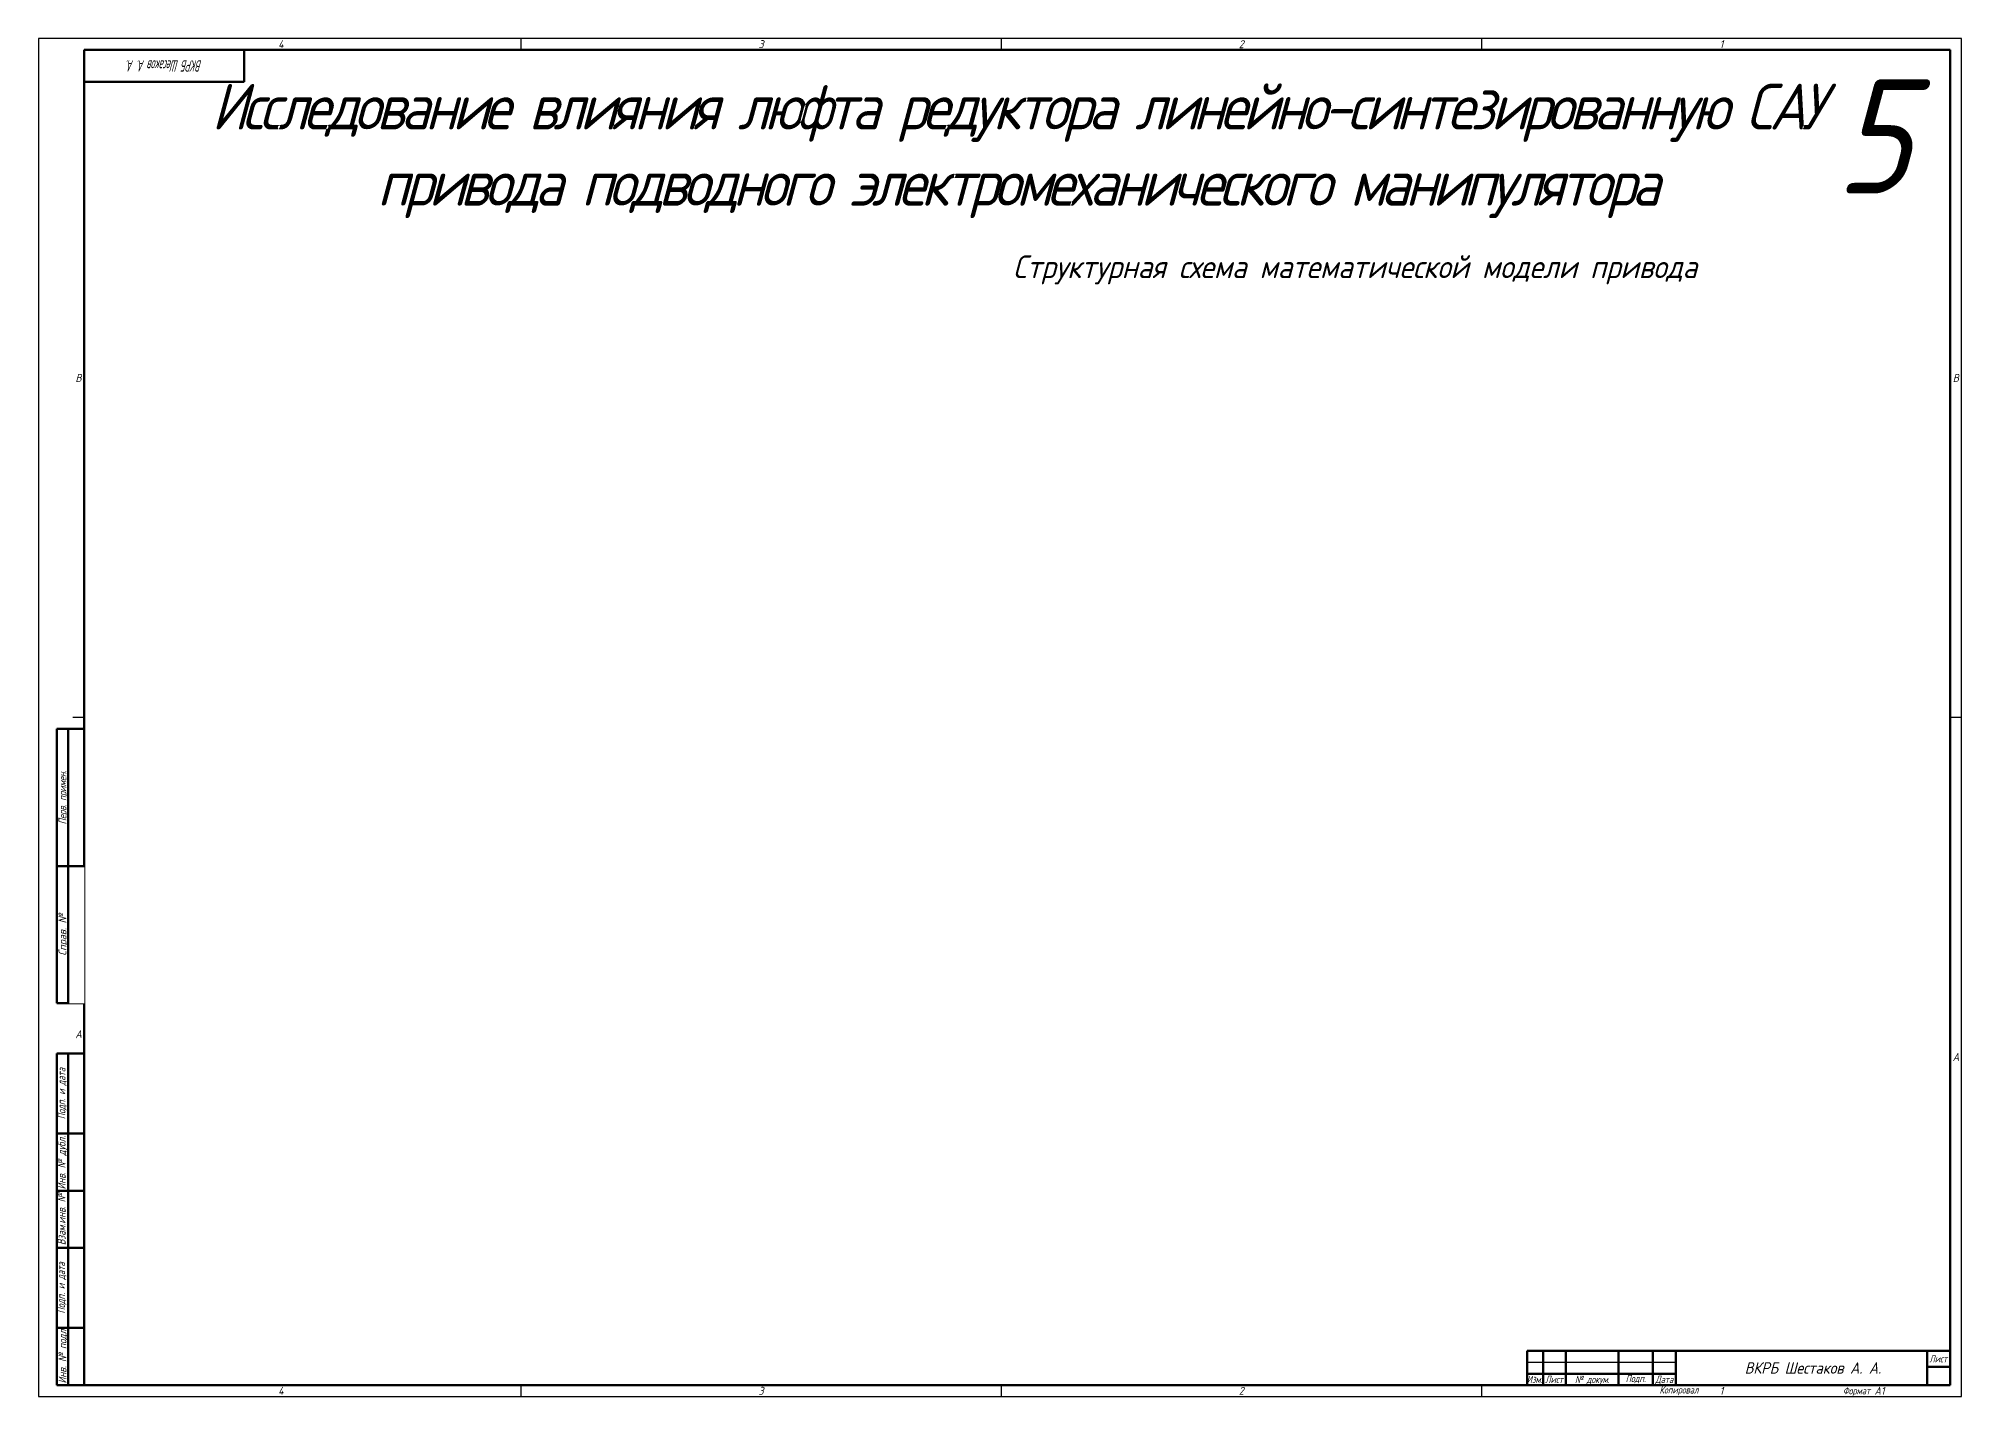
# Model space of a CAD drawing. Header units: millimetres. Extents: x 0 to 4532, y -1031 to 594.
# Drawn here: x 3691 to 4532, y 0 to 594 of the extents above; entities that cross this region are included whole.
import ezdxf
from ezdxf.enums import TextEntityAlignment as Align

# ---------------------------------------------------------------- set-up
doc = ezdxf.new("R2010")
doc.units = ezdxf.units.MM
doc.set_wipeout_variables(frame=1)
doc.layers.add('AM_BOR', color=7, linetype='Continuous', lineweight=50)
doc.layers.add('Текст', color=7, linetype='Continuous', lineweight=50)
doc.styles.add('ACGOSTTS', font='geniso.shx', dxfattribs={"oblique": 15})
doc.styles.get("Standard").update_dxf_attribs({"font": 'geniso.shx', "oblique": 15})

# ---------------------------------------------------------------- blocks, each defined once
blk = doc.blocks.new('GOST_A1_LANDSCAPE')
at = {"layer": 'AM_BOR', "color": 1, "lineweight": 25}
for p, q in [((841, 594), (0, 594)), ((0, 594), (0, 0)), ((211, 594), (211, 589)), ((421, 594), (421, 589)), ((631, 594), (631, 589)), ((841, 0), (841, 594)), ((20, 297), (15, 297)), ((841, 297), (836, 297)), ((0, 0), (841, 0)), ((211, 5), (211, 0)), ((421, 5), (421, 0)), ((631, 5), (631, 0))]:
    blk.add_line(p, q, dxfattribs=at)
at = {"layer": 'AM_BOR', "color": 7, "lineweight": 50}
for p, q in [((836, 589), (20, 589)), ((20, 589), (20, 5)), ((836, 5), (836, 589)), ((20, 5), (836, 5))]:
    blk.add_line(p, q, dxfattribs=at)
at = {"layer": 'AM_BOR', "color": 1, "lineweight": 25, "style": 'ACGOSTTS', "oblique": 15}
for s, p in [('4', (106, 591.5)), ('3', (316, 591.5)), ('2', (526, 591.5)), ('1', (736, 591.5)), ('B', (17.5, 445.5)), ('B', (838.5, 445.5)), ('A', (17.5, 158.5)), ('A', (838.5, 148.5)), ('4', (106, 2.5)), ('3', (316, 2.5)), ('2', (526, 2.5)), ('1', (736, 2.5))]:
    blk.add_text(s, height=3.5, dxfattribs=at).set_placement(p, align=Align.MIDDLE_CENTER)
blk = doc.blocks.new('GOST_FORM2A')
at = {"layer": 'AM_BOR', "color": 7, "lineweight": 50}
for p, q in [((-185, 15), (-178, 15)), ((-185, 0), (-185, 15)), ((-185, 15), (0, 15)), ((-178, 15), (-178, 0)), ((-178, 15), (-168, 15)), ((-168, 15), (-168, 0)), ((-168, 15), (-145, 15)), ((-145, 15), (-145, 0)), ((-145, 15), (-130, 15)), ((-130, 15), (-130, 0)), ((-130, 15), (-120, 15)), ((-120, 15), (-120, 0)), ((-10, 15), (-10, 0)), ((0, 15), (0, 0)), ((-185, 5), (-120, 5)), ((0, 0), (-185, 0)), ((0, 8), (-10, 8))]:
    blk.add_line(p, q, dxfattribs=at)
at = {"layer": 'AM_BOR', "color": 1, "lineweight": 25}
blk.add_line((-185, 10), (-120, 10), dxfattribs=at)
at = {"layer": 'AM_BOR', "color": 1, "lineweight": 25, "style": 'ACGOSTTS', "oblique": 15, "width": 0.8}
for s, p in [('Лист', (-5.2, 11.5)), ('Изм.', (-181.7, 2.5)), ('Лист', (-173.2, 2.5)), ('№ докум.', (-156.5, 2.5)), ('Подп.', (-137.5, 2.9)), ('Дата', (-125, 2.5)), ('Копировал', (-118.58, -2.1))]:
    blk.add_text(s, height=3.17, dxfattribs=at).set_placement(p, align=Align.MIDDLE_CENTER)
blk.add_text('Формат', height=3.17, dxfattribs=at).set_placement((-35, -2.5), align=Align.MIDDLE_RIGHT)
at = {"layer": 'AM_BOR', "color": 2, "lineweight": 25, "style": 'ACGOSTTS', "oblique": 15}
blk.add_attdef('GEN-TITLE-PARTNO{22}', text='', height=5, dxfattribs=at).set_placement((-60, 7.5), align=Align.MIDDLE_CENTER)
at = {"layer": 'AM_BOR', "color": 2, "lineweight": 25, "style": 'ACGOSTTS', "oblique": 15, "width": 0.8}
blk.add_attdef('GEN-TITLE-SHEET{2.5}', text='', height=3.17, dxfattribs=at).set_placement((-5, 4), align=Align.MIDDLE_CENTER)
at = {"layer": 'AM_BOR', "color": 2, "lineweight": 25, "style": 'ACGOSTTS', "oblique": 15}
blk.add_attdef('GEN-TITLE-SIZ{15.7}', text='', height=3.5, dxfattribs=at).set_placement((-33.1, -2.5), align=Align.MIDDLE_LEFT)
blk = doc.blocks.new('GOST_EXT12')
at = {"layer": 'AM_BOR', "color": 7, "lineweight": 50, "ltscale": 0.3}
for p, q in [((0, 287), (-12, 287)), ((-12, 287), (-12, 167)), ((0, 167), (0, 287)), ((-12, 167), (0, 167))]:
    blk.add_line(p, q, dxfattribs=at)
at = {"layer": 'AM_BOR', "color": 7, "lineweight": 50}
for p, q in [((-12, 0), (-12, 145)), ((0, 145), (-12, 145)), ((-12, 145), (-12, 110)), ((-7, 0), (-7, 145)), ((0, 145), (0, 0)), ((0, 110), (-12, 110)), ((-12, 110), (-12, 85)), ((0, 85), (-12, 85)), ((-12, 85), (-12, 60)), ((0, 60), (-12, 60)), ((-12, 60), (-12, 25)), ((0, 25), (-12, 25)), ((-12, 25), (-12, 0)), ((0, 0), (-12, 0))]:
    blk.add_line(p, q, dxfattribs=at)
at = {"layer": 'AM_BOR', "color": 1, "lineweight": 25, "style": 'ACGOSTTS', "oblique": 15}
for s, width, p in [('Перв. примен.', 0.821392, (-9.5, 257)), ('Подп. и дата', 0.842977, (-9.95, 127.5)), ('Инв. № дубл.', 0.891828, (-9.9, 97.31)), ('Взам.инв. №', 0.899981, (-9.9, 72.5)), ('Подп. и дата', 0.842977, (-10.13, 42.5)), ('Инв. № подл', 0.910904, (-9.5, 12.5))]:
    blk.add_text(s, height=3.5, rotation=90, dxfattribs=dict(at, width=width)).set_placement(p, align=Align.MIDDLE_CENTER)
blk.add_text('Справ. №', height=3.5, rotation=90, dxfattribs=at).set_placement((-9.5, 197), align=Align.MIDDLE_CENTER)
at = {"layer": 'AM_BOR', "color": 2, "lineweight": 25, "style": 'ACGOSTTS', "oblique": 15, "width": 0.8}
for tag, p in [('GEN-TITLE-FREF{16}', (-3.5, 257)), ('GEN-TITLE-SDT2{10}', (-3.5, 127.5)), ('GEN-TITLE-CSTKN{7}', (-3.5, 97.5)), ('GEN-TITLE-RSTKN{7}', (-3.5, 72.5)), ('GEN-TITLE-SDT1{10}', (-3.5, 42.5)), ('GEN-TITLE-STKN{7}', (-3.5, 12.5))]:
    blk.add_attdef(tag, text='', height=3.17, rotation=90, dxfattribs=at).set_placement(p, align=Align.MIDDLE_CENTER)
blk.add_wipeout([(-7, 227), (-7, 167), (0, 167), (0, 227)])
at = {"layer": 'AM_BOR', "color": 7, "lineweight": 50, "ltscale": 0.3}
for p, q in [((-7, 167), (-7, 287)), ((-12, 227), (0, 227))]:
    blk.add_line(p, q, dxfattribs=at)
at = {"layer": 'AM_BOR', "color": 2, "lineweight": 25, "style": 'ACGOSTTS', "oblique": 15, "width": 0.8}
blk.add_attdef('GEN-TITLE-RPARTNO{16}', text='', height=3.17, rotation=90, dxfattribs=at).set_placement((-3.5, 197), align=Align.MIDDLE_CENTER)
blk = doc.blocks.new('GOST_EXT3_L')
at = {"layer": 'AM_BOR', "color": 7, "lineweight": 50}
for p, q in [((0, 0), (70, 0)), ((0, -14), (0, 0)), ((70, 0), (70, -14)), ((70, -14), (0, -14))]:
    blk.add_line(p, q, dxfattribs=at)
at = {"layer": 'AM_BOR', "color": 2, "lineweight": 25, "style": 'ACGOSTTS', "oblique": 15, "width": 0.8}
blk.add_attdef('GEN-TITLE-PARTNO{11.7}', text='', height=5, rotation=180, dxfattribs=at).set_placement((35, -7), align=Align.MIDDLE_CENTER)

msp = doc.modelspace()

# ---------------------------------------------------------------- block references
at = {"layer": 'Текст', "lineweight": 0}
msp.add_blockref('GOST_A1_LANDSCAPE', (3691.2, 0), dxfattribs=at)
ref = msp.add_blockref('GOST_EXT3_L', (3711.2, 589), dxfattribs=at)
ref.add_attrib('GEN-TITLE-PARTNO{11.7}', 'ВКРБ Шесаков А. А.', dxfattribs={"layer": 'AM_BOR', "color": 2, "lineweight": 25, "height": 5, "rotation": 180, "style": 'ACGOSTTS', "oblique": 15, "width": 0.492612}).set_placement((3746.2, 582), align=Align.MIDDLE_CENTER)
msp.add_blockref('GOST_FORM2A', (4527.2, 5), dxfattribs=at).add_auto_attribs({'GEN-TITLE-PARTNO{22}': 'ВКРБ Шестаков А. А.', 'GEN-TITLE-SIZ{15.7}': 'A1'})

# ---------------------------------------------------------------- texts
at = {"insert": (4477.06, 576.19), "char_height": 50, "attachment_point": 1}
msp.add_mtext_dynamic_manual_height_columns('5', width=126.4127, gutter_width=12.5, heights=[0], dxfattribs=at)
at = {"layer": 'Текст', "insert": (3762.79, 574.2), "char_height": 20, "width": 712.3346, "attachment_point": 1}
msp.add_mtext('\\pxqc;{\\T0.8;Исследование влияния люфта редуктора линейно-синтезированную САУ привода подводного электромеханического манипулятора}', dxfattribs=at)
at = {"layer": 'Текст', "insert": (4117.38, 499.16), "char_height": 10, "attachment_point": 1}
msp.add_mtext_dynamic_manual_height_columns('\\A1;Структурная схема математической модели привода', width=345.105, gutter_width=12.5, heights=[0], dxfattribs=at)

# ---------------------------------------------------------------- next in the draw order: block references
at = {"layer": 'Текст', "lineweight": 0}
msp.add_blockref('GOST_EXT12', (3711.2, 5), dxfattribs=at)

doc.saveas('drawing.dxf')
